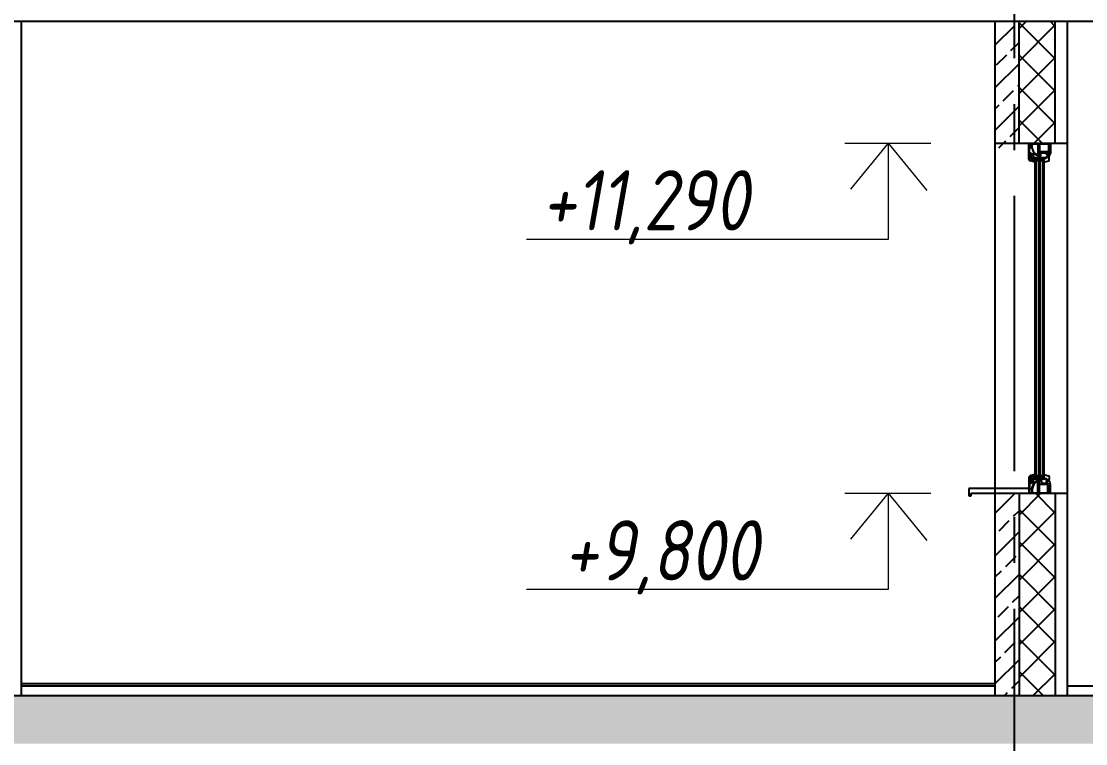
# Model space of a CAD drawing. Header units: millimetres. Extents: x -257254 to 390979, y -202328 to 355504.
# Drawn here: x 96509 to 100926, y 45935 to 48935 of the extents above; entities that cross this region are included whole.
import ezdxf
from ezdxf.enums import TextEntityAlignment as Align

# ---------------------------------------------------------------- set-up
doc = ezdxf.new("R2010")
doc.units = ezdxf.units.MM
doc.linetypes.add('CENTER2', pattern=[28.575, 19.05, -3.175, 3.175, -3.175])
doc.layers.get('0').update_dxf_attribs({"lineweight": 25})
for name, color, linetype in [('G_S1', 3, 'Continuous'), ('GASKET', 5, 'Continuous'), ('PVC', 7, 'Continuous'), ('оси', 1, 'CENTER2'), ('разрез', 40, 'Continuous')]:
    doc.layers.add(name, color=color, linetype=linetype)
doc.layers.add('RAZMER', color=250, linetype='Continuous', lineweight=13)
doc.layers.add('покрытия', color=6, linetype='Continuous', lineweight=18)
doc.styles.add('SIMPLEX', font='simplex.shx', dxfattribs={"width": 0.8, "oblique": 10})
pattern_1 = [(45, (-30, -15000), (-67.35192, 67.35192), []), (135, (-30, -15000), (-67.35192, -67.35192), [])]

msp = doc.modelspace()

# ---------------------------------------------------------------- hatches: boundary and pattern name
at = {"layer": 'разрез'}
h = msp.add_hatch(dxfattribs=at)
h.set_pattern_fill('JIS_STN_2.5', color=256, scale=50)
h.set_pattern_definition([(45, (-80, -12018.39), (-88.38835, 88.38835), []), (45, (8.25, -12018.39), (-88.38835, 88.38835), [60, -25])])
h.paths.add_polyline_path([(100649.02596, 46975.34196), (100549.02596, 46975.34196), (100549.02596, 46135.34196), (100649.02596, 46135.34196)])
h.paths.add_polyline_path([(100649.02596, 48916.9555), (100549.02596, 48916.9555), (100549.02596, 48410.46826), (100649.02596, 48410.46826)])
h = msp.add_hatch(dxfattribs=at)
h.set_pattern_fill('NET', color=256, scale=30, angle=45)
h.set_pattern_definition(pattern_1)
h.paths.add_polyline_path([(100799.02596, 48935.34196), (100649.02596, 48935.34196), (100649.02596, 48428.85472), (100799.02596, 48428.85472)])
h = msp.add_hatch(dxfattribs=at)
h.set_pattern_fill('NET', color=256, scale=30, angle=45)
h.set_pattern_definition(pattern_1)
h.paths.add_polyline_path([(100799.02596, 46975.34196), (100751.56261, 46975.34196), (100649.02596, 46975.34196), (100649.02596, 46135.34196), (100799.02596, 46135.34196)])
h = msp.add_hatch(dxfattribs=at)
h.set_pattern_fill('JIS_STN_2.5', color=256, scale=50)
h.set_pattern_definition([(45, (6e-08, 6000), (-88.38835, 88.38835), []), (45, (88.25, 6000), (-88.38835, 88.38835), [60, -25])])
h.paths.add_polyline_path([(92229.02595, 46135.34196), (89829.02595, 46135.34196), (89829.02595, 45935.34196), (92229.02595, 45935.34196)])
h.paths.add_polyline_path([(96429.02596, 46135.34196), (92229.02596, 46135.34196), (92229.02596, 46015.34196), (92229.02595, 45935.34196), (96429.02596, 45935.34196)])
h.paths.add_polyline_path([(100629.02596, 46135.34196), (96429.02596, 46135.34196), (96429.02596, 45935.34196), (100629.02596, 45935.34196)])
h.paths.add_polyline_path([(102169.02596, 46135.34196), (100629.02596, 46135.34196), (100629.02596, 45935.34196), (102169.02596, 45935.34196)])

# ---------------------------------------------------------------- linework, layer by layer
at = {"color": 1, "linetype": 'Continuous', "lineweight": 25}
for p, q in [((100713.29793, 48366.57059), (100753.30821, 48369.55876)), ((100753.30821, 48366.57059), (100713.29793, 48369.55876)), ((100713.29793, 47037.62609), (100753.30821, 47034.63792)), ((100753.30821, 47037.62609), (100713.29793, 47034.63792))]:
    msp.add_line(p, q, dxfattribs=at)
at = {"color": 5}
for p, q in [((100720.33519, 48362.79024), (100719.33519, 48362.79024)), ((100720.33519, 48362.79024), (100720.33519, 48363.79024)), ((100721.33519, 48362.79024), (100721.33519, 48363.79024)), ((100722.33519, 48362.79024), (100722.33519, 48363.79024)), ((100723.33519, 48362.79024), (100723.33519, 48363.79024)), ((100724.33519, 48362.79024), (100724.33519, 48363.79024)), ((100725.33519, 48362.79024), (100725.33519, 48363.79024)), ((100726.33519, 48362.79024), (100726.33519, 48363.79024)), ((100727.33519, 48362.79024), (100727.33519, 48363.79024)), ((100728.33519, 48362.79024), (100728.33519, 48363.79024)), ((100729.33519, 48362.79024), (100729.33519, 48363.79024)), ((100730.33519, 48362.79024), (100730.33519, 48363.79024)), ((100730.33519, 48362.79024), (100730.33519, 48363.79024)), ((100730.33519, 48362.79024), (100731.33519, 48362.79024)), ((100731.33519, 48362.79024), (100731.33519, 48363.79024)), ((100736.33519, 48362.79024), (100735.33519, 48362.79024)), ((100736.33519, 48362.79024), (100736.33519, 48363.79024)), ((100737.33519, 48362.79024), (100737.33519, 48363.79024)), ((100738.33519, 48362.79024), (100738.33519, 48363.79024)), ((100739.33519, 48362.79024), (100739.33519, 48363.79024)), ((100740.33519, 48362.79024), (100740.33519, 48363.79024)), ((100741.33519, 48362.79024), (100741.33519, 48363.79024)), ((100742.33519, 48362.79024), (100742.33519, 48363.79024)), ((100743.33519, 48362.79024), (100743.33519, 48363.79024)), ((100744.33519, 48362.79024), (100744.33519, 48363.79024)), ((100745.33519, 48362.79024), (100745.33519, 48363.79024)), ((100746.33519, 48362.79024), (100746.33519, 48363.79024)), ((100746.33519, 48362.79024), (100746.33519, 48363.79024)), ((100746.33519, 48362.79024), (100747.33519, 48362.79024)), ((100747.33519, 48362.79024), (100747.33519, 48363.79024)), ((100720.33519, 48361.79024), (100719.33519, 48361.79024)), ((100720.33519, 48360.79024), (100719.33519, 48360.79024)), ((100720.33519, 48359.79024), (100719.33519, 48359.79024)), ((100720.33519, 48358.79024), (100719.33519, 48358.79024)), ((100720.33519, 48357.79024), (100719.33519, 48357.79024)), ((100720.33519, 48357.29024), (100719.33519, 48357.29024)), ((100720.33519, 48357.29024), (100720.33519, 48356.29024)), ((100721.33519, 48357.29024), (100721.33519, 48356.29024)), ((100722.33519, 48357.29024), (100722.33519, 48356.29024)), ((100723.33519, 48357.29024), (100723.33519, 48356.29024)), ((100724.33519, 48357.29024), (100724.33519, 48356.29024)), ((100725.33519, 48357.29024), (100725.33519, 48356.29024)), ((100726.33519, 48357.29024), (100726.33519, 48356.29024)), ((100727.33519, 48357.29024), (100727.33519, 48356.29024)), ((100728.33519, 48357.29024), (100728.33519, 48356.29024)), ((100729.33519, 48357.29024), (100729.33519, 48356.29024)), ((100731.33519, 48361.79024), (100730.33519, 48361.79024)), ((100731.33519, 48360.79024), (100730.33519, 48360.79024)), ((100731.33519, 48359.79024), (100730.33519, 48359.79024)), ((100731.33519, 48358.79024), (100730.33519, 48358.79024)), ((100731.33519, 48357.79024), (100730.33519, 48357.79024)), ((100730.33519, 48357.29024), (100730.33519, 48356.29024)), ((100730.33519, 48357.29024), (100730.33519, 48356.29024)), ((100730.33519, 48357.29024), (100731.33519, 48357.29024)), ((100731.33519, 48357.29024), (100731.33519, 48356.29024)), ((100736.33519, 48361.79024), (100735.33519, 48361.79024)), ((100736.33519, 48360.79024), (100735.33519, 48360.79024)), ((100736.33519, 48359.79024), (100735.33519, 48359.79024)), ((100736.33519, 48358.79024), (100735.33519, 48358.79024)), ((100736.33519, 48357.79024), (100735.33519, 48357.79024)), ((100736.33519, 48357.29024), (100735.33519, 48357.29024)), ((100736.33519, 48357.29024), (100736.33519, 48356.29024)), ((100737.33519, 48357.29024), (100737.33519, 48356.29024)), ((100738.33519, 48357.29024), (100738.33519, 48356.29024)), ((100739.33519, 48357.29024), (100739.33519, 48356.29024)), ((100740.33519, 48357.29024), (100740.33519, 48356.29024)), ((100741.33519, 48357.29024), (100741.33519, 48356.29024)), ((100742.33519, 48357.29024), (100742.33519, 48356.29024)), ((100743.33519, 48357.29024), (100743.33519, 48356.29024)), ((100744.33519, 48357.29024), (100744.33519, 48356.29024)), ((100745.33519, 48357.29024), (100745.33519, 48356.29024)), ((100747.33519, 48361.79024), (100746.33519, 48361.79024)), ((100747.33519, 48360.79024), (100746.33519, 48360.79024)), ((100747.33519, 48359.79024), (100746.33519, 48359.79024)), ((100747.33519, 48358.79024), (100746.33519, 48358.79024)), ((100747.33519, 48357.79024), (100746.33519, 48357.79024)), ((100746.33519, 48357.29024), (100746.33519, 48356.29024)), ((100746.33519, 48357.29024), (100746.33519, 48356.29024)), ((100746.33519, 48357.29024), (100747.33519, 48357.29024)), ((100747.33519, 48357.29024), (100747.33519, 48356.29024)), ((100720.33519, 47046.90644), (100719.33519, 47046.90644)), ((100720.33519, 47046.40644), (100719.33519, 47046.40644)), ((100720.33519, 47045.40644), (100719.33519, 47045.40644)), ((100720.33519, 47044.40644), (100719.33519, 47044.40644)), ((100720.33519, 47043.40644), (100719.33519, 47043.40644)), ((100720.33519, 47042.40644), (100719.33519, 47042.40644)), ((100720.33519, 47041.40644), (100719.33519, 47041.40644)), ((100720.33519, 47046.90644), (100720.33519, 47047.90644)), ((100720.33519, 47041.40644), (100720.33519, 47040.40644)), ((100721.33519, 47046.90644), (100721.33519, 47047.90644)), ((100721.33519, 47041.40644), (100721.33519, 47040.40644)), ((100722.33519, 47046.90644), (100722.33519, 47047.90644)), ((100722.33519, 47041.40644), (100722.33519, 47040.40644)), ((100723.33519, 47046.90644), (100723.33519, 47047.90644)), ((100723.33519, 47041.40644), (100723.33519, 47040.40644)), ((100724.33519, 47046.90644), (100724.33519, 47047.90644)), ((100724.33519, 47041.40644), (100724.33519, 47040.40644)), ((100725.33519, 47046.90644), (100725.33519, 47047.90644)), ((100725.33519, 47041.40644), (100725.33519, 47040.40644)), ((100726.33519, 47046.90644), (100726.33519, 47047.90644)), ((100726.33519, 47041.40644), (100726.33519, 47040.40644)), ((100727.33519, 47046.90644), (100727.33519, 47047.90644)), ((100727.33519, 47041.40644), (100727.33519, 47040.40644)), ((100728.33519, 47046.90644), (100728.33519, 47047.90644)), ((100728.33519, 47041.40644), (100728.33519, 47040.40644)), ((100729.33519, 47046.90644), (100729.33519, 47047.90644)), ((100729.33519, 47041.40644), (100729.33519, 47040.40644)), ((100730.33519, 47046.90644), (100730.33519, 47047.90644)), ((100730.33519, 47046.90644), (100730.33519, 47047.90644)), ((100730.33519, 47046.90644), (100731.33519, 47046.90644)), ((100731.33519, 47046.40644), (100730.33519, 47046.40644)), ((100731.33519, 47045.40644), (100730.33519, 47045.40644)), ((100731.33519, 47044.40644), (100730.33519, 47044.40644)), ((100731.33519, 47043.40644), (100730.33519, 47043.40644)), ((100731.33519, 47042.40644), (100730.33519, 47042.40644)), ((100730.33519, 47041.40644), (100730.33519, 47040.40644)), ((100730.33519, 47041.40644), (100730.33519, 47040.40644)), ((100730.33519, 47041.40644), (100731.33519, 47041.40644)), ((100731.33519, 47046.90644), (100731.33519, 47047.90644)), ((100731.33519, 47041.40644), (100731.33519, 47040.40644)), ((100736.33519, 47046.90644), (100735.33519, 47046.90644)), ((100736.33519, 47046.40644), (100735.33519, 47046.40644)), ((100736.33519, 47045.40644), (100735.33519, 47045.40644)), ((100736.33519, 47044.40644), (100735.33519, 47044.40644)), ((100736.33519, 47043.40644), (100735.33519, 47043.40644)), ((100736.33519, 47042.40644), (100735.33519, 47042.40644)), ((100736.33519, 47041.40644), (100735.33519, 47041.40644)), ((100736.33519, 47046.90644), (100736.33519, 47047.90644)), ((100736.33519, 47041.40644), (100736.33519, 47040.40644)), ((100737.33519, 47046.90644), (100737.33519, 47047.90644)), ((100737.33519, 47041.40644), (100737.33519, 47040.40644)), ((100738.33519, 47046.90644), (100738.33519, 47047.90644)), ((100738.33519, 47041.40644), (100738.33519, 47040.40644)), ((100739.33519, 47046.90644), (100739.33519, 47047.90644)), ((100739.33519, 47041.40644), (100739.33519, 47040.40644)), ((100740.33519, 47046.90644), (100740.33519, 47047.90644)), ((100740.33519, 47041.40644), (100740.33519, 47040.40644)), ((100741.33519, 47046.90644), (100741.33519, 47047.90644)), ((100741.33519, 47041.40644), (100741.33519, 47040.40644)), ((100742.33519, 47046.90644), (100742.33519, 47047.90644)), ((100742.33519, 47041.40644), (100742.33519, 47040.40644)), ((100743.33519, 47046.90644), (100743.33519, 47047.90644)), ((100743.33519, 47041.40644), (100743.33519, 47040.40644)), ((100744.33519, 47046.90644), (100744.33519, 47047.90644)), ((100744.33519, 47041.40644), (100744.33519, 47040.40644)), ((100745.33519, 47046.90644), (100745.33519, 47047.90644)), ((100745.33519, 47041.40644), (100745.33519, 47040.40644)), ((100746.33519, 47046.90644), (100746.33519, 47047.90644)), ((100746.33519, 47046.90644), (100746.33519, 47047.90644)), ((100746.33519, 47046.90644), (100747.33519, 47046.90644)), ((100747.33519, 47046.40644), (100746.33519, 47046.40644)), ((100747.33519, 47045.40644), (100746.33519, 47045.40644)), ((100747.33519, 47044.40644), (100746.33519, 47044.40644)), ((100747.33519, 47043.40644), (100746.33519, 47043.40644)), ((100747.33519, 47042.40644), (100746.33519, 47042.40644)), ((100746.33519, 47041.40644), (100746.33519, 47040.40644)), ((100746.33519, 47041.40644), (100746.33519, 47040.40644)), ((100746.33519, 47041.40644), (100747.33519, 47041.40644)), ((100747.33519, 47046.90644), (100747.33519, 47047.90644)), ((100747.33519, 47041.40644), (100747.33519, 47040.40644))]:
    msp.add_line(p, q, dxfattribs=at)
for points in [[(100727.68936, 48378.96636, -0.5773502692), (100727.23936, 48378.70655), (100712.28759, 48387.33896, -0.1763269807), (100712.15568, 48387.49616), (100703.60745, 48410.98224, -0.0874886635), (100703.58936, 48411.08484), (100703.58936, 48426.03194, -0.4142135624), (100703.88936, 48426.33194), (100727.38936, 48426.33194, -0.4142135624), (100727.68936, 48426.03194)], [(100727.68936, 47025.23032, 0.5773502692), (100727.23936, 47025.49013), (100712.28759, 47016.85772, 0.1763269807), (100712.15568, 47016.70052), (100703.60745, 46993.21444, 0.0874886635), (100703.58936, 46993.11184), (100703.58936, 46978.16474, 0.4142135624), (100703.88936, 46977.86474), (100727.38936, 46977.86474, 0.4142135624), (100727.68936, 46978.16474)]]:
    msp.add_lwpolyline(points, format="xyb", close=True)
at = {"color": 1, "linetype": 'Continuous', "lineweight": 25}
for points in [[(100715.30771, 48366.57059), (100713.29793, 48366.57059), (100713.29793, 48369.55876), (100753.30821, 48369.55876), (100753.30821, 48366.57059)], [(100715.30771, 47037.62609), (100713.29793, 47037.62609), (100713.29793, 47034.63792), (100753.30821, 47034.63792), (100753.30821, 47037.62609)]]:
    msp.add_lwpolyline(points, close=True, dxfattribs=at)
at = {"color": 5}
for points in [[(100731.33519, 48363.79024), (100731.33519, 48356.29024), (100719.33519, 48356.29024), (100719.33519, 48363.79024)], [(100730.33519, 48362.79024), (100730.33519, 48357.29024), (100720.33519, 48357.29024), (100720.33519, 48362.79024)], [(100747.33519, 48363.79024), (100747.33519, 48356.29024), (100735.33519, 48356.29024), (100735.33519, 48363.79024)], [(100746.33519, 48362.79024), (100746.33519, 48357.29024), (100736.33519, 48357.29024), (100736.33519, 48362.79024)], [(100731.33519, 47040.40644), (100731.33519, 47047.90644), (100719.33519, 47047.90644), (100719.33519, 47040.40644)], [(100730.33519, 47041.40644), (100730.33519, 47046.90644), (100720.33519, 47046.90644), (100720.33519, 47041.40644)], [(100747.33519, 47040.40644), (100747.33519, 47047.90644), (100735.33519, 47047.90644), (100735.33519, 47040.40644)], [(100746.33519, 47041.40644), (100746.33519, 47046.90644), (100736.33519, 47046.90644), (100736.33519, 47041.40644)]]:
    msp.add_lwpolyline(points, close=True, dxfattribs=at)
at = {"layer": 'G_S1'}
for points in [[(100715.33519, 47037.62609), (100715.33519, 48366.57059), (100719.33519, 48366.5704), (100719.33519, 47037.62609)], [(100731.33519, 47037.62609), (100731.33519, 48366.57078), (100735.33519, 48366.57059), (100735.33519, 47037.62609)], [(100747.33519, 47037.62704), (100747.33515, 48366.57078), (100751.33515, 48366.57059), (100751.33519, 47037.62704)]]:
    msp.add_lwpolyline(points, close=True, dxfattribs=at)
at = {"layer": 'GASKET', "color": 5, "linetype": 'Continuous'}
msp.add_lwpolyline([(100712.66519, 48360.41237, 0.4142135624), (100711.96519, 48361.11237), (100711.86519, 48361.11237, 0.4142135624), (100711.56519, 48360.81237), (100711.56519, 48359.96597), (100711.26519, 48359.79276, -0.5773502692), (100710.36519, 48360.31238), (100710.36519, 48360.76238, 0.4142135624), (100709.86519, 48361.26238), (100709.56519, 48361.26238, 0.0200240707), (100709.28519, 48361.25116, 0.3909468838), (100708.36519, 48360.25437), (100708.36519, 48355.27039, 0.3909468838), (100709.28519, 48354.2736), (100709.56519, 48354.26238), (100709.86519, 48354.26238, 0.4142135624), (100710.36519, 48354.76238), (100710.36519, 48355.21238, -0.5773502692), (100711.26519, 48355.732), (100711.56519, 48355.55879), (100711.56519, 48351.51198), (100714.94904, 48350.49756, 0.5023341752), (100715.33518, 48350.78493), (100715.33519, 48357.54674), (100712.89791, 48358.27739, -0.349418093), (100712.66519, 48358.56975)], format="xyb", close=True, dxfattribs=at)
at = {"layer": 'PVC'}
for p, q in [((100690.01427, 48363.39129), (100690.01427, 48428.85472)), ((100692.88212, 48428.88273), (100701.47646, 48428.88273)), ((100692.96827, 48428.85472), (100701.56261, 48428.85472)), ((100704.85208, 48428.88273), (100745.17646, 48428.88273)), ((100748.55208, 48428.88273), (100757.14642, 48428.88273)), ((100748.63823, 48428.85472), (100757.23257, 48428.85472)), ((100760.51427, 48428.88273), (100764.91427, 48428.88273)), ((100768.28212, 48428.88273), (100777.14642, 48428.88273)), ((100768.36827, 48428.85472), (100777.23257, 48428.85472)), ((100780.01427, 48428.88273), (100780.01427, 48390.33273)), ((100707.52946, 48380.11691), (100709.96869, 48366.28335)), ((100707.61561, 48380.0889), (100710.05484, 48366.25533)), ((100711.09934, 48384.28984), (100707.80955, 48381.00005)), ((100711.18549, 48384.26183), (100707.8957, 48380.97203)), ((100710.01427, 48365.7624), (100710.01427, 48363.08273)), ((100710.10042, 48365.73439), (100710.10042, 48363.05472)), ((100731.01427, 48373.64779), (100712.30645, 48384.44876)), ((100731.10042, 48373.61978), (100712.3926, 48384.42074)), ((100731.51427, 48370.08273), (100731.51427, 48372.78177)), ((100731.60042, 48370.05472), (100731.60042, 48372.75375)), ((100733.51427, 48369.58273), (100732.01427, 48369.58273)), ((100733.60042, 48369.55472), (100732.10042, 48369.55472)), ((100734.01427, 48391.58273), (100734.01427, 48370.08273)), ((100734.10042, 48391.55472), (100734.10042, 48370.05472)), ((100768.07554, 48392.58273), (100735.01427, 48392.58273)), ((100768.16169, 48392.55472), (100735.10042, 48392.55472)), ((100751.33515, 48356.42855), (100756.85995, 48367.20381)), ((100759.01852, 48368.55472), (100762.10042, 48368.55472)), ((100762.60042, 48369.05472), (100762.60042, 48369.45472)), ((100764.70042, 48371.55472), (100767.0121, 48371.55472)), ((100767.0121, 48371.55472), (100773.35042, 48371.55472)), ((100768.02449, 48389.96038), (100768.5585, 48391.95332)), ((100768.11064, 48389.93236), (100768.64465, 48391.92531)), ((100771.04741, 48389.76361), (100768.33415, 48389.58339)), ((100771.13356, 48389.73559), (100768.4203, 48389.55538)), ((100769.85042, 48373.75472), (100769.56597, 48372.14154)), ((100771.4421, 48396.58273), (100770.4421, 48395.58273)), ((100770.4421, 48395.58273), (100771.50423, 48390.36219)), ((100771.52825, 48396.55472), (100770.52825, 48395.55472)), ((100770.52825, 48395.55472), (100771.59038, 48390.33418)), ((100776.21427, 48396.58273), (100771.4421, 48396.58273)), ((100776.30042, 48396.55472), (100771.52825, 48396.55472)), ((100774.10042, 48370.80472), (100773.35042, 48371.55472)), ((100774.10042, 48359.92118), (100774.10042, 48370.80472)), ((100775.52187, 48390.35331), (100775.71869, 48391.46956)), ((100775.60801, 48390.3253), (100775.80484, 48391.44154)), ((100778.76427, 48389.58273), (100775.98113, 48389.76759)), ((100778.85042, 48389.55472), (100776.06728, 48389.73957)), ((100776.21109, 48391.88273), (100777.21427, 48391.88273)), ((100776.29724, 48391.85472), (100777.30042, 48391.85472)), ((100777.71427, 48392.38273), (100777.71427, 48395.08273)), ((100777.80042, 48392.35472), (100777.80042, 48395.05472)), ((100779.26427, 48389.58273), (100778.76427, 48389.58273)), ((100779.35042, 48389.55472), (100778.85042, 48389.55472)), ((100780.01427, 48390.33273), (100779.26427, 48389.58273)), ((100711.13662, 48351.59295), (100695.94372, 48355.66388)), ((100709.81427, 48361.23273), (100709.51427, 48361.23273)), ((100709.51427, 48354.23273), (100709.81427, 48354.23273)), ((100709.90042, 48361.20472), (100709.60042, 48361.20472)), ((100709.60042, 48354.20472), (100709.90042, 48354.20472)), ((100710.31427, 48360.28273), (100710.31427, 48360.73273)), ((100710.31427, 48354.73273), (100710.31427, 48355.18273)), ((100710.40042, 48360.25472), (100710.40042, 48360.70472)), ((100710.40042, 48354.70472), (100710.40042, 48355.15472)), ((100711.51427, 48359.93632), (100711.21427, 48359.76312)), ((100711.21427, 48355.70235), (100711.51427, 48355.52914)), ((100711.60042, 48359.90831), (100711.30042, 48359.7351)), ((100711.30042, 48355.67433), (100711.60042, 48355.50113)), ((100711.51427, 48361.58273), (100711.51427, 48359.93632)), ((100711.51427, 48355.52914), (100711.51427, 48351.88273)), ((100711.60042, 48361.55472), (100711.60042, 48359.90831)), ((100711.60042, 48355.50113), (100711.60042, 48351.85472)), ((100751.33515, 48350.85472), (100751.33515, 48362.00239)), ((100751.33515, 48350.57064), (100771.38605, 48356.13342)), ((100754.4248, 48359.66375), (100754.60042, 48359.66375)), ((100754.90042, 48350.55472), (100754.90042, 48350.55472)), ((100690.10042, 47040.83341), (100690.10042, 46975.34196)), ((100715.33519, 47052.63174), (100696.02987, 47048.56081)), ((100707.61561, 47024.10778), (100710.05484, 47037.94135)), ((100710.10042, 47038.46229), (100710.10042, 47041.14196)), ((100751.33518, 47053.62604), (100771.38605, 47048.06327)), ((100751.33519, 47041.1452), (100756.85995, 47036.99287)), ((100774.10042, 47044.2755), (100774.10042, 47033.39196)), ((100711.18549, 47019.93486), (100707.8957, 47023.22465)), ((100731.10042, 47030.5769), (100712.3926, 47019.77594)), ((100731.60042, 47034.14196), (100731.60042, 47031.44293)), ((100733.60042, 47034.64196), (100732.10042, 47034.64196)), ((100734.10042, 47012.64196), (100734.10042, 47034.14196)), ((100768.16169, 47011.64196), (100735.10042, 47011.64196)), ((100759.01852, 47035.64196), (100762.10042, 47035.64196)), ((100762.60042, 47035.14196), (100762.60042, 47034.74196)), ((100764.70042, 47032.64196), (100767.0121, 47032.64196)), ((100765.75042, 47028.64196), (100766.21311, 47028.64196)), ((100765.75042, 47026.64196), (100767.36781, 47026.64196)), ((100766.64612, 47028.89196), (100767.6634, 47030.65394)), ((100767.7228, 47030.99077), (100767.5045, 47032.22879)), ((100767.80083, 47026.89196), (100769.85042, 47030.44196)), ((100768.11064, 47014.26432), (100768.64465, 47012.27137)), ((100776.06728, 47014.45711), (100768.4203, 47014.6413)), ((100769.85042, 47030.44196), (100769.56597, 47032.05514)), ((100770.05838, 47032.64196), (100773.35042, 47032.64196)), ((100774.10042, 47033.39196), (100773.35042, 47032.64196)), ((100778.85042, 47014.64196), (100776.06728, 47014.45711)), ((100779.35042, 47014.64196), (100778.85042, 47014.64196)), ((100780.10042, 47013.89196), (100779.35042, 47014.64196)), ((100780.10042, 46975.34196), (100780.10042, 47013.89196)), ((100690.10042, 46975.34196), (100701.56261, 46975.34196)), ((100701.56261, 46975.34196), (100768.36827, 46975.34196)), ((100768.36827, 46975.34196), (100780.10042, 46975.34196))]:
    msp.add_line(p, q, dxfattribs=at)
at = {"layer": 'PVC', "linetype": 'Continuous', "lineweight": 0}
for p, q in [((100735.10039, 48370.05876), (100735.10039, 48376.55472)), ((100735.60039, 48377.05472), (100740.60042, 48377.05472)), ((100749.80039, 48369.55876), (100735.60039, 48369.55876)), ((100741.10042, 48377.55472), (100741.10042, 48392.05472)), ((100741.60042, 48392.55472), (100742.60042, 48392.55472)), ((100743.10042, 48392.05472), (100743.10042, 48387.55472)), ((100743.60042, 48387.05472), (100767.44238, 48387.05472)), ((100750.10039, 48369.85876), (100749.80039, 48369.55876)), ((100750.40039, 48369.55876), (100750.10039, 48369.85876)), ((100759.60039, 48369.55876), (100750.40039, 48369.55876)), ((100760.10039, 48371.05876), (100760.10039, 48370.05876)), ((100762.47117, 48371.55876), (100760.60039, 48371.55876)), ((100763.10139, 48380.05367), (100762.20593, 48384.45503)), ((100765.13356, 48371.73559), (100762.47117, 48371.55876)), ((100762.69589, 48385.05472), (100767.44238, 48385.05472)), ((100764.11363, 48379.96852), (100763.94491, 48379.79981)), ((100765.52825, 48378.55472), (100764.52825, 48377.55472)), ((100764.52825, 48377.55472), (100765.59038, 48372.33418)), ((100775.07189, 48380.55431), (100765.52784, 48380.55431)), ((100773.26639, 48378.55472), (100765.52825, 48378.55472)), ((100769.60801, 48372.3253), (100769.8401, 48373.64154)), ((100772.85042, 48371.55472), (100770.06728, 48371.73957)), ((100770.33251, 48374.05472), (100771.7927, 48374.05472)), ((100770.40042, 48389.55472), (100776.05838, 48389.55472)), ((100770.40042, 48387.55472), (100777.59838, 48387.55472)), ((100772.25352, 48374.36069), (100773.72721, 48377.86069)), ((100773.35042, 48371.55472), (100772.85042, 48371.55472)), ((100774.10042, 48372.30472), (100773.35042, 48371.55472)), ((100780.10042, 48386.55472), (100774.10042, 48372.30472)), ((100778.05919, 48386.86069), (100775.5327, 48380.86028)), ((100776.05838, 48389.55472), (100779.35042, 48389.55472)), ((100735.10039, 47034.13792), (100735.10039, 47027.64196)), ((100749.80039, 47034.63792), (100735.60039, 47034.63792)), ((100735.60039, 47027.14196), (100740.60042, 47027.14196)), ((100737.10039, 47032.13792), (100737.10039, 47029.64196)), ((100749.04682, 47032.63792), (100737.60039, 47032.63792)), ((100737.60039, 47029.14196), (100740.60042, 47029.14196)), ((100741.10042, 47026.64196), (100741.10042, 47012.14196)), ((100741.60042, 47011.64196), (100742.60042, 47011.64196)), ((100743.10042, 47026.64196), (100743.10042, 47019.64196)), ((100743.10042, 47012.14196), (100743.10042, 47016.64196)), ((100743.60042, 47019.14196), (100760.55287, 47019.14196)), ((100743.60042, 47017.14196), (100767.44238, 47017.14196)), ((100750.10039, 47034.33792), (100749.80039, 47034.63792)), ((100750.40039, 47034.63792), (100750.10039, 47034.33792)), ((100759.60039, 47034.63792), (100750.40039, 47034.63792)), ((100757.78119, 47032.63792), (100751.15395, 47032.63792)), ((100760.10039, 47033.13792), (100760.10039, 47034.13792)), ((100761.9347, 47030.66915), (100760.4347, 47030.66915)), ((100762.47117, 47032.63792), (100760.60039, 47032.63792)), ((100761.04283, 47019.54228), (100763.17426, 47030.01858)), ((100762.71743, 47030.61716), (100761.9347, 47030.66915)), ((100763.10139, 47024.14301), (100762.20593, 47019.74165)), ((100765.13356, 47032.46109), (100762.47117, 47032.63792)), ((100762.69589, 47019.14196), (100767.44238, 47019.14196)), ((100764.11363, 47024.22816), (100763.94491, 47024.39688)), ((100764.52825, 47026.64196), (100765.59038, 47031.8625)), ((100765.52825, 47025.64196), (100764.52825, 47026.64196)), ((100775.07189, 47023.64237), (100765.52784, 47023.64237)), ((100773.26639, 47025.64196), (100765.52825, 47025.64196)), ((100769.60801, 47031.87138), (100769.8401, 47030.55514)), ((100772.85042, 47032.64196), (100770.06728, 47032.45711)), ((100770.33251, 47030.14196), (100771.7927, 47030.14196)), ((100770.40042, 47016.64196), (100777.59838, 47016.64196)), ((100770.40042, 47014.64196), (100776.05838, 47014.64196)), ((100772.25352, 47029.83599), (100773.72721, 47026.33599)), ((100773.35042, 47032.64196), (100772.85042, 47032.64196)), ((100774.10042, 47031.89196), (100773.35042, 47032.64196)), ((100780.10042, 47017.64196), (100774.10042, 47031.89196)), ((100778.05919, 47017.33599), (100775.5327, 47023.3364)), ((100776.05838, 47014.64196), (100779.35042, 47014.64196)), ((100779.35042, 47014.64196), (100780.10042, 47015.39196)), ((100780.10042, 47015.39196), (100780.10042, 47017.64196))]:
    msp.add_line(p, q, dxfattribs=at)
at = {"layer": 'PVC'}
for points in [[(100711.22277, 48351.56494), (100696.02987, 48355.63587, -0.3394542589), (100690.10042, 48363.36327), (100690.10042, 48428.85472), (100780.10042, 48428.85472), (100780.10042, 48390.30472), (100779.35042, 48389.55472), (100780.10042, 48388.80472), (100780.10042, 48386.55472)], [(100732.90042, 48426.35472, -0.4142135624), (100733.40042, 48425.85472), (100733.40042, 48394.89538, -0.2522636525), (100733.17542, 48394.47779, 0.1521672479), (100731.85583, 48392.86722, -0.3056146846), (100731.39232, 48392.55472), (100728.90042, 48392.55472, -0.4142135624), (100728.40042, 48393.05472), (100728.40042, 48425.85472, -0.4142135624), (100728.90042, 48426.35472)], [(100728.90042, 48426.35472), (100776.80042, 48426.35472, -0.4142135624), (100777.30042, 48425.85472), (100777.30042, 48404.05472, -0.4142135624), (100776.80042, 48403.55472), (100772.80042, 48403.55472, -0.4142135624), (100772.30042, 48404.05472), (100772.30042, 48425.85472, -0.4142135624), (100772.80042, 48426.35472)], [(100732.90042, 46977.84196, 0.4142135624), (100733.40042, 46978.34196), (100733.40042, 47009.3013, 0.2522636525), (100733.17542, 47009.71889, -0.1521672479), (100731.85583, 47011.32946, 0.3056146846), (100731.39232, 47011.64196), (100728.90042, 47011.64196, 0.4142135624), (100728.40042, 47011.14196), (100728.40042, 46978.34196, 0.4142135624), (100728.90042, 46977.84196)], [(100728.90042, 46977.84196), (100776.80042, 46977.84196, 0.4142135624), (100777.30042, 46978.34196), (100777.30042, 47000.14196, 0.4142135624), (100776.80042, 47000.64196), (100772.80042, 47000.64196, 0.4142135624), (100772.30042, 47000.14196), (100772.30042, 46978.34196, 0.4142135624), (100772.80042, 46977.84196)]]:
    msp.add_lwpolyline(points, format="xyb", dxfattribs=at)
for points in [[(100693.40042, 48411.60472), (100702.00042, 48411.60472, 0.4142135624), (100702.50042, 48412.10472), (100702.50042, 48425.85472, 0.4142135624), (100702.00042, 48426.35472), (100693.40042, 48426.35472, 0.4142135624), (100692.90042, 48425.85472), (100692.90042, 48412.10472, 0.4142135624)], [(100692.90042, 48410.00472, -0.4142135624), (100693.40042, 48410.50472), (100702.2799, 48410.50472, -0.3152987889), (100702.74975, 48410.17573), (100711.00701, 48387.48908, -0.415199181), (100710.7066, 48386.84765, 0.110368962), (100709.41772, 48386.02959), (100706.04938, 48382.66125, -0.3394542589), (100705.44583, 48382.58179), (100693.15042, 48389.68055, -0.2679491924), (100692.90042, 48390.11356)], [(100703.60042, 48411.05472), (100703.60042, 48425.85472, -0.4142135624), (100704.10042, 48426.35472), (100727.20042, 48426.35472, -0.4142135624), (100727.70042, 48425.85472), (100727.70042, 48379.33555, -0.5773502692), (100726.95042, 48378.90253), (100713.6426, 48386.58581, 0.0791628029), (100712.61401, 48386.97956, -0.259106532), (100712.24722, 48387.29782)], [(100692.90042, 48387.68869), (100692.90042, 48363.36327, 0.3394542589), (100696.75456, 48358.34046), (100697.2207, 48358.21556, 0.0665911149), (100703.80331, 48356.45175), (100700.07266, 48384.08047, 0.2914734196), (100699.82456, 48384.55706), (100693.65042, 48388.12171, 0.5773502692)], [(100772.30042, 48401.95472, -0.4142135624), (100772.80042, 48402.45472), (100776.80042, 48402.45472, -0.4142135624), (100777.30042, 48401.95472), (100777.30042, 48399.55472, -0.4142135624), (100776.80042, 48399.05472), (100772.80042, 48399.05472, -0.4142135624), (100772.30042, 48399.55472)], [(100692.90042, 47016.50799), (100692.90042, 47040.83341, -0.3394542589), (100696.75456, 47045.85622), (100697.2207, 47045.98112, -0.4663076582), (100697.84821, 47045.54174), (100700.07266, 47020.11621, -0.2914734196), (100699.82456, 47019.63962), (100693.65042, 47016.07497, -0.5773502692)], [(100700.7009, 47020.96692), (100698.51942, 47045.90136, -0.3639702343), (100698.88811, 47046.4279), (100703.80331, 47047.74493, -0.5461192343), (100704.17679, 47047.40533, 0.3391374696), (100707.30875, 47041.49214, -0.2932527546), (100707.60042, 47041.03761), (100707.60042, 47038.41855), (100705.15359, 47024.5419, 0.1007420008), (100705.19027, 47023.14616, -0.3298024597), (100704.95311, 47022.60058), (100701.449, 47020.57749, -0.5486187866)], [(100692.90042, 46994.19196, 0.4142135624), (100693.40042, 46993.69196), (100702.2799, 46993.69196, 0.3152987889), (100702.74975, 46994.02095), (100711.00701, 47016.7076, 0.415199181), (100710.7066, 47017.34903, -0.110368962), (100709.41772, 47018.16709), (100706.04938, 47021.53543, 0.3394542589), (100705.44583, 47021.61489), (100693.15042, 47014.51613, 0.2679491924), (100692.90042, 47014.08312)], [(100703.60042, 46993.14196), (100703.60042, 46978.34196, 0.4142135624), (100704.10042, 46977.84196), (100727.20042, 46977.84196, 0.4142135624), (100727.70042, 46978.34196), (100727.70042, 47024.86114, 0.5773502692), (100726.95042, 47025.29415), (100713.6426, 47017.61087, -0.0791628029), (100712.61401, 47017.21712, 0.259106532), (100712.24722, 47016.89886)], [(100766.60042, 47002.24196, 0.4142135624), (100767.10042, 47001.74196), (100771.10042, 47001.74196, 0.4142135624), (100771.60042, 47002.24196), (100771.60042, 47004.67263, 0.3728956847), (100771.17172, 47005.16751, -0.1619694649), (100769.76048, 47005.8742), (100768.76048, 47006.8742, -0.1989123674), (100768.02825, 47008.64196, 0.4142135624), (100767.52825, 47009.14196), (100767.10042, 47009.14196, 0.4142135624), (100766.60042, 47008.64196)], [(100766.60042, 46978.34196, 0.4142135624), (100767.10042, 46977.84196), (100771.10042, 46977.84196, 0.4142135624), (100771.60042, 46978.34196), (100771.60042, 47000.14196, 0.4142135624), (100771.10042, 47000.64196), (100767.10042, 47000.64196, 0.4142135624), (100766.60042, 47000.14196)], [(100772.30042, 47002.24196, 0.4142135624), (100772.80042, 47001.74196), (100776.80042, 47001.74196, 0.4142135624), (100777.30042, 47002.24196), (100777.30042, 47004.64196, 0.4142135624), (100776.80042, 47005.14196), (100772.80042, 47005.14196, 0.4142135624), (100772.30042, 47004.64196)], [(100693.40042, 46992.59196), (100702.00042, 46992.59196, -0.4142135624), (100702.50042, 46992.09196), (100702.50042, 46978.34196, -0.4142135624), (100702.00042, 46977.84196), (100693.40042, 46977.84196, -0.4142135624), (100692.90042, 46978.34196), (100692.90042, 46992.09196, -0.4142135624)]]:
    msp.add_lwpolyline(points, format="xyb", close=True, dxfattribs=at)
for centre, radius, start, end in [((100692.88212, 48429.38273), 0.5, 185.0000001, 270.0000001), ((100701.47646, 48429.38273), 0.5, 270.0000001, 355.0000001), ((100704.85208, 48429.38273), 0.5, 185.0000001, 270.00000011), ((100745.17646, 48429.38273), 0.5, 270.0000001, 355.0000001), ((100748.55208, 48429.38273), 0.5, 185.0000001, 270.0000001), ((100757.14642, 48429.38273), 0.5, 270.0000001, 355.0000001), ((100760.51427, 48429.38273), 0.5, 180.0000001, 270.0000001), ((100764.91427, 48429.38273), 0.5, 270.0000001, 0.0000001), ((100768.28212, 48429.38273), 0.5, 185.0000001, 270.00000011), ((100777.14642, 48429.38273), 0.5, 270.0000001, 355.0000001), ((100698.01427, 48363.39129), 8, 180.0000001, 255.0000001), ((100708.51427, 48380.29056), 1, 134.80690669, 190.0000001), ((100708.60042, 48380.26255), 1, 134.80690669, 190.0000001), ((100707.01427, 48365.7624), 3, 0.0000001, 10.0000001), ((100710.51427, 48363.08273), 0.5, 180.0000001, 270.0000001), ((100707.10042, 48365.73439), 3, 0.0000001, 10.0000001), ((100710.60042, 48363.05472), 0.5, 180.0000001, 270.0000001), ((100710.51427, 48361.58273), 1, 0.0000001, 90.0000001), ((100710.60042, 48361.55472), 1, 0.0000001, 90.0000001), ((100711.80645, 48383.58273), 1, 60.0000001, 135.0000001), ((100711.8926, 48383.55472), 1, 60.0000001, 135.0000001), ((100730.51427, 48372.78177), 1, 0.0000001, 60.0000001), ((100730.60042, 48372.75375), 1, 0.0000001, 60.0000001), ((100732.01427, 48370.08273), 0.5, 180.0000001, 270.0000001), ((100732.10042, 48370.05472), 0.5, 180.0000001, 270.0000001), ((100733.51427, 48370.08273), 0.5, 270.0000001, 0.0000001), ((100733.60042, 48370.05472), 0.5, 270.0000001, 0.0000001), ((100735.01427, 48391.58273), 1, 90.0000001, 180.0000001), ((100735.10042, 48391.55472), 1, 90.0000001, 180.0000001), ((100759.01852, 48366.15472), 2.4, 90, 154.07952885), ((100762.10042, 48369.05472), 0.5, 270, 0), ((100764.70042, 48369.45472), 2.1, 90, 180), ((100768.31427, 48389.88273), 0.3, 165.0000001, 273.8000001), ((100768.07554, 48392.08273), 0.5, 345.0000001, 90.0000001), ((100768.40042, 48389.85472), 0.3, 165.0000001, 273.8000001), ((100768.16169, 48392.05472), 0.5, 345.0000001, 90.0000001), ((100771.01427, 48390.26251), 0.5, 273.8000001, 11.5000001), ((100771.10042, 48390.23449), 0.5, 273.8000001, 11.5000001), ((100776.01427, 48390.26649), 0.5, 170.0000001, 266.2000001), ((100776.10042, 48390.23848), 0.5, 170.0000001, 266.2000001), ((100776.21109, 48391.38273), 0.5, 90.0000001, 170.0000001), ((100776.29724, 48391.35472), 0.5, 90.0000001, 170.0000001), ((100776.21427, 48395.08273), 1.5, 0.0000001, 90.0000001), ((100776.30042, 48395.05472), 1.5, 0.0000001, 90.0000001), ((100777.21427, 48392.38273), 0.5, 270.0000001, 0.0000001), ((100777.30042, 48392.35472), 0.5, 270.0000001, 0.0000001), ((100709.51427, 48357.73273), 3.5, 90.0000001, 270.0000001), ((100709.60042, 48357.70472), 3.5, 90.0000001, 270.0000001), ((100709.81427, 48360.73273), 0.5, 0.0000001, 90.0000001), ((100709.81427, 48354.73273), 0.5, 270.0000001, 0.0000001), ((100709.90042, 48360.70472), 0.5, 0.0000001, 90.0000001), ((100709.90042, 48354.70472), 0.5, 270.0000001, 0.0000001), ((100710.91427, 48360.28273), 0.6, 180.0000001, 300.0000001), ((100710.91427, 48355.18273), 0.6, 60.0000001, 180.0000001), ((100711.00042, 48360.25472), 0.6, 180.0000001, 300.0000001), ((100711.00042, 48355.15472), 0.6, 60.0000001, 180.0000001), ((100711.21427, 48351.88273), 0.3, 255.0000001, 0.0000001), ((100711.30042, 48351.85472), 0.3, 255.0000001, 0.0000001), ((100770.10042, 48359.92118), 4, 288.7480945, 0), ((100698.10042, 47040.83341), 8, 104.9999999, 179.9999999), ((100707.10042, 47038.46229), 3, 349.9999999, 359.9999999), ((100710.60042, 47041.14196), 0.5, 89.9999999, 179.9999999), ((100715.21527, 47031.50073), 11.14188, 89.38333603, 114.4682902), ((100770.10042, 47044.2755), 4, 0, 71.2519055), ((100708.60042, 47023.93413), 1, 169.9999999, 225.19309331), ((100711.8926, 47020.64196), 1, 224.9999999, 299.9999999), ((100730.60042, 47031.44293), 1, 299.9999999, 359.9999999), ((100732.10042, 47034.14196), 0.5, 89.9999999, 179.9999999), ((100733.60042, 47034.14196), 0.5, 359.9999999, 89.9999999), ((100735.10042, 47012.64196), 1, 179.9999999, 269.9999999), ((100759.01852, 47038.04196), 2.4, 205.92047115, 270), ((100762.10042, 47035.14196), 0.5, 0, 90), ((100764.70042, 47034.74196), 2.1, 180, 270), ((100765.75042, 47027.64196), 1, 90, 270), ((100766.21311, 47029.14196), 0.5, 270, 330), ((100767.0121, 47032.14196), 0.5, 10, 90), ((100767.36781, 47027.14196), 0.5, 270, 330), ((100767.23039, 47030.90394), 0.5, 330, 10), ((100768.40042, 47014.34196), 0.3, 86.1999999, 194.9999999), ((100768.16169, 47012.14196), 0.5, 269.9999999, 14.9999999), ((100770.05838, 47032.14196), 0.5, 90, 190)]:
    msp.add_arc(centre, radius, start, end, dxfattribs=at)
at = {"layer": 'PVC', "linetype": 'Continuous', "lineweight": 0}
for centre, radius, start, end in [((100735.60039, 48376.55472), 0.5, 90.0000001, 180.0000001), ((100735.60039, 48370.05876), 0.5, 180.0000001, 270.0000001), ((100740.60042, 48377.55472), 0.5, 270.0000001, 0.0000001), ((100741.60042, 48392.05472), 0.5, 90.0000001, 180.0000001), ((100742.60042, 48392.05472), 0.5, 0.0000001, 90.0000001), ((100743.60042, 48387.55472), 0.5, 180.0000001, 270.0000001), ((100759.60039, 48370.05876), 0.5, 270.0000001, 0.0000001), ((100760.60039, 48371.05876), 0.5, 90.0000001, 180.0000001), ((100762.69589, 48384.55472), 0.5, 90.0000001, 191.5000001), ((100763.59136, 48380.15336), 0.5, 191.5000001, 315.0000001), ((100765.52784, 48378.55431), 2, 90.0000001, 135.0000001), ((100765.10042, 48372.23449), 0.5, 273.8000001, 11.5000001), ((100767.44238, 48387.55472), 0.5, 270.0000001, 350.40593188), ((100767.44238, 48387.55472), 2.5, 270.0000001, 350.40593188), ((100770.40042, 48387.05472), 2.5, 90.0000001, 170.40593188), ((100770.10042, 48372.23848), 0.5, 170.0000001, 266.2000001), ((100770.33251, 48373.55472), 0.5, 90.0000001, 170.0000001), ((100770.40042, 48387.05472), 0.5, 90.0000001, 170.40593188), ((100771.7927, 48374.55472), 0.5, 270.0000001, 337.16634593), ((100773.26639, 48378.05472), 0.5, 337.16634593, 90.0000001), ((100775.07189, 48381.05431), 0.5, 270.0000001, 337.16634593), ((100777.59838, 48387.05472), 0.5, 337.16634593, 90.0000001), ((100735.60039, 47034.13792), 0.5, 89.9999999, 179.9999999), ((100735.60039, 47027.64196), 0.5, 179.9999999, 269.9999999), ((100737.60039, 47032.13792), 0.5, 89.9999999, 179.9999999), ((100737.60039, 47029.64196), 0.5, 179.9999999, 269.9999999), ((100740.60042, 47026.64196), 2.5, 359.9999999, 89.9999999), ((100740.60042, 47026.64196), 0.5, 359.9999999, 89.9999999), ((100741.60042, 47012.14196), 0.5, 179.9999999, 269.9999999), ((100742.60042, 47012.14196), 0.5, 269.9999999, 359.9999999), ((100743.60042, 47019.64196), 0.5, 179.9999999, 269.9999999), ((100743.60042, 47016.64196), 0.5, 89.9999999, 179.9999999), ((100750.10039, 47034.33792), 2, 238.21166928, 301.78833051), ((100757.78119, 47032.13792), 0.5, 19.99327063, 89.9999999), ((100760.60039, 47033.16365), 2.5, 199.99327063, 266.1999999), ((100759.60039, 47034.13792), 0.5, 359.9999999, 89.9999999), ((100760.60039, 47033.13792), 0.5, 179.9999999, 269.9999999), ((100760.55287, 47019.64196), 0.5, 269.9999999, 348.4999999), ((100762.69589, 47019.64196), 0.5, 168.4999999, 269.9999999), ((100762.68429, 47030.11826), 0.5, 348.4999999, 86.1999999), ((100763.59136, 47024.04332), 0.5, 44.9999999, 168.4999999), ((100765.52784, 47025.64237), 2, 224.9999999, 269.9999999), ((100765.10042, 47031.96219), 0.5, 348.4999999, 86.1999999), ((100767.44238, 47016.64196), 2.5, 9.59406812, 89.9999999), ((100767.44238, 47016.64196), 0.5, 9.59406812, 89.9999999), ((100770.40042, 47017.14196), 2.5, 189.59406812, 269.9999999), ((100770.10042, 47031.95821), 0.5, 93.7999999, 189.9999999), ((100770.33251, 47030.64196), 0.5, 189.9999999, 269.9999999), ((100770.40042, 47017.14196), 0.5, 189.59406812, 269.9999999), ((100771.7927, 47029.64196), 0.5, 22.83365407, 89.9999999), ((100773.26639, 47026.14196), 0.5, 269.9999999, 22.83365407), ((100775.07189, 47023.14237), 0.5, 22.83365407, 89.9999999), ((100777.59838, 47017.14196), 0.5, 269.9999999, 22.83365407)]:
    msp.add_arc(centre, radius, start, end, dxfattribs=at)
at = {"layer": 'оси', "ltscale": 60}
msp.add_line((100629.02596, 67069.65659), (100629.02596, 31517.09795), dxfattribs=at)
at = {"layer": 'покрытия'}
for p, q in [((99926.29338, 48428.85472), (100283.1719, 48428.85472)), ((100105.83546, 48428.85472), (99949.06507, 48238.58828)), ((100105.83546, 48428.85472), (100105.83546, 48028.85472)), ((100105.83546, 48428.85472), (100265.91192, 48233.12039)), ((100105.83546, 48028.85472), (98605.83546, 48028.85472)), ((99926.29338, 46975.34196), (100283.1719, 46975.34196)), ((100105.83546, 46975.34196), (99949.06507, 46785.07553)), ((100105.83546, 46975.34196), (100105.83546, 46575.34196)), ((100105.83546, 46975.34196), (100265.91192, 46779.60764)), ((100105.83546, 46575.34196), (98605.83546, 46575.34196))]:
    msp.add_line(p, q, dxfattribs=at)
at = {"layer": 'разрез'}
for p, q in [((89829.02595, 48935.34196), (102169.02596, 48935.34196)), ((96509.02596, 48935.34196), (96509.02596, 46135.34196)), ((100549.02596, 48935.34196), (100549.02596, 46135.34196)), ((100649.02596, 48428.85472), (100649.02596, 48935.34196)), ((100799.02596, 48428.85472), (100799.02596, 48935.34196)), ((100849.02596, 48935.34196), (100849.02596, 46135.34196)), ((100549.02596, 48428.85472), (100849.02596, 48428.85472)), ((100690.10042, 46995.34196), (100440.10042, 46995.34196)), ((100440.10042, 46995.34196), (100440.10042, 46965.34196)), ((100440.10042, 46965.34196), (100450.10042, 46965.34196)), ((100450.10042, 46965.34196), (100450.57805, 46975.34196)), ((100450.57805, 46975.34196), (100549.02596, 46975.34196)), ((100549.02596, 46975.34196), (100849.02596, 46975.34196)), ((100649.02596, 46975.34196), (100649.02596, 46135.34196)), ((100799.02596, 46975.34196), (100799.02596, 46135.34196)), ((96509.02596, 46185.34196), (100549.02596, 46185.34196)), ((96509.02596, 46175.34196), (100549.02596, 46175.34196)), ((100849.02596, 46175.34196), (102169.02596, 46175.34196)), ((89829.02595, 46135.34196), (102169.02596, 46135.34196))]:
    msp.add_line(p, q, dxfattribs=at)

# ---------------------------------------------------------------- texts
at = {"layer": 'RAZMER', "color": 0, "style": 'SIMPLEX', "oblique": 10, "width": 0.8}
for s, p in [('+11,290', (98668.58392, 47991.77244, 244.61741)), ('+9,800', (98760.74488, 46538.25968, 244.61741))]:
    msp.add_text(s, height=250, dxfattribs=at).set_placement(p, align=Align.BOTTOM_LEFT)

doc.saveas('drawing.dxf')
